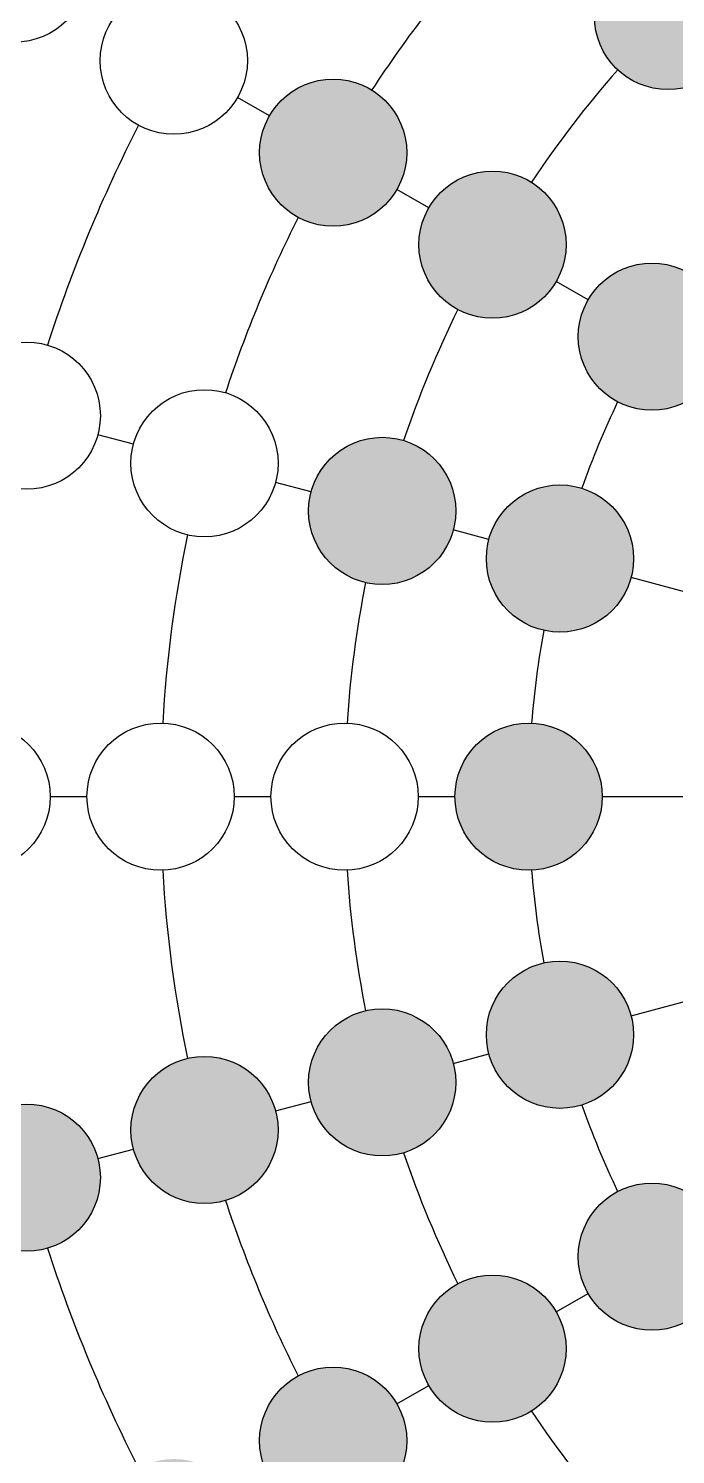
# Model space of a CAD drawing. Header units: inches. Extents: x 53 to 275, y 28 to 179.
# Drawn here: x 186.44 to 190.83, y 42.78 to 52.46 of the extents above; entities that cross this region are included whole.
import ezdxf

# ---------------------------------------------------------------- set-up
doc = ezdxf.new("R2010")
doc.units = ezdxf.units.IN
doc.header["$MEASUREMENT"] = 0

msp = doc.modelspace()

# ---------------------------------------------------------------- hatches: boundary and pattern name
h = msp.add_hatch(color=4)
h.set_gradient(color1=(242, 238, 13), color2=(243, 240, 32), one_color=1, tint=0.54)
h.paths.add_polyline_path([(191.1707, 50.3713, 1), (190.1707, 50.3713, 1)])
h.paths.add_polyline_path([(190.0881, 50.9963, 1), (189.0881, 50.9963, 1)])
h.paths.add_polyline_path([(189.0056, 51.6213, 1), (188.0056, 51.6213, 1)])
h.paths.add_polyline_path([(192.1639, 51.6657, 1), (191.1639, 51.6657, 1)])
h.paths.add_polyline_path([(191.28, 52.5496, 1), (190.28, 52.5496, 1)])
h.paths.add_polyline_path([(193.4583, 52.659, 1), (192.4583, 52.659, 1)])
h.paths.add_polyline_path([(190.5463, 48.8639, 1), (189.5463, 48.8639, 1)])
h.paths.add_polyline_path([(189.3389, 49.1875, 1), (188.3389, 49.1875, 1)])
h.paths.add_polyline_path([(190.3333, 47.2463, 1), (189.3333, 47.2463, 1)])
h = msp.add_hatch(color=4)
h.set_gradient(color1=(242, 238, 13), color2=(243, 240, 32), one_color=1, tint=0.54)
h.paths.add_polyline_path([(183.5929, 39.7463, 1), (182.5929, 39.7463, 1)])
h.paths.add_polyline_path([(184.6755, 40.3713, 1), (183.6755, 40.3713, 1)])
h.paths.add_polyline_path([(185.758, 40.9963, 1), (184.758, 40.9963, 1)])
h.paths.add_polyline_path([(186.8405, 41.6213, 1), (185.8405, 41.6213, 1)])
h.paths.add_polyline_path([(187.9231, 42.2463, 1), (186.9231, 42.2463, 1)])
h.paths.add_polyline_path([(189.0056, 42.8713, 1), (188.0056, 42.8713, 1)])
h.paths.add_polyline_path([(190.0881, 43.4963, 1), (189.0881, 43.4963, 1)])
h.paths.add_polyline_path([(191.1707, 44.1213, 1), (190.1707, 44.1213, 1)])
h.paths.add_polyline_path([(192.1639, 42.8269, 1), (191.1639, 42.8269, 1)])
h.paths.add_polyline_path([(191.28, 41.943, 1), (190.28, 41.943, 1)])
h.paths.add_polyline_path([(190.3961, 41.0591, 1), (189.3961, 41.0591, 1)])
h.paths.add_polyline_path([(189.5122, 40.1753, 1), (188.5122, 40.1753, 1)])
h.paths.add_polyline_path([(188.6284, 39.2914, 1), (187.6284, 39.2914, 1)])
h.paths.add_polyline_path([(187.7445, 38.4075, 1), (186.7445, 38.4075, 1)])
h.paths.add_polyline_path([(190.5463, 45.6287, 1), (189.5463, 45.6287, 1)])
h.paths.add_polyline_path([(189.3389, 45.3052, 1), (188.3389, 45.3052, 1)])
h.paths.add_polyline_path([(188.1315, 44.9817, 1), (187.1315, 44.9817, 1)])
h.paths.add_polyline_path([(186.9241, 44.6581, 1), (185.9241, 44.6581, 1)])
h.paths.add_polyline_path([(185.7166, 44.3346, 1), (184.7166, 44.3346, 1)])
h.paths.add_polyline_path([(184.5092, 44.0111, 1), (183.5092, 44.0111, 1)])

# ---------------------------------------------------------------- linework, layer by layer
at = {"lineweight": 30}
for p, q in [((188.0726, 51.8713), (187.8561, 51.9963)), ((189.1551, 51.2463), (188.9386, 51.3713)), ((190.2376, 50.6213), (190.0211, 50.7463)), ((187.1485, 49.6404), (186.907, 49.7051)), ((188.3559, 49.3169), (188.1144, 49.3816)), ((189.5633, 48.9934), (189.3218, 49.0581)), ((191.7366, 48.411), (190.5292, 48.7345)), ((186.5833, 47.2463), (186.8333, 47.2463)), ((187.8333, 47.2463), (188.0833, 47.2463)), ((189.0833, 47.2463), (189.3333, 47.2463)), ((190.3333, 47.2463), (191.5833, 47.2463)), ((190.5292, 45.7581), (191.7366, 46.0816)), ((189.3218, 45.4346), (189.5633, 45.4993)), ((188.1144, 45.1111), (188.3559, 45.1758)), ((186.907, 44.7875), (187.1485, 44.8522)), ((190.0211, 43.7463), (190.2376, 43.8713)), ((188.9386, 43.1213), (189.1551, 43.2463))]:
    msp.add_line(p, q, dxfattribs=at)
at = {"color": 4}
for centre in [(186.3405, 52.8713), (190.78, 52.5496), (187.4231, 52.2463), (188.5056, 51.6213), (189.5881, 50.9963), (190.6707, 50.3713), (186.4241, 49.8345), (187.6315, 49.511), (188.8389, 49.1875), (190.0463, 48.8639), (186.0833, 47.2463), (187.3333, 47.2463), (188.5833, 47.2463), (189.8333, 47.2463), (190.0463, 45.6287), (188.8389, 45.3052), (187.6315, 44.9817), (186.4241, 44.6581), (190.6707, 44.1213), (189.5881, 43.4963), (188.5056, 42.8713)]:
    msp.add_circle(centre, 0.5, dxfattribs=at)
at = {"lineweight": 30}
for radius, start, end in [(8.75, 138.27449, 146.72551), (7.5, 138.82043, 146.17957), (10, 152.86509, 162.13491), (8.75, 153.27449, 161.72551), (7.5, 153.82043, 161.17957), (6.25, 154.58489, 160.41511), (8.75, 168.27449, 176.72551), (7.5, 168.82043, 176.17957), (6.25, 169.58489, 175.41511), (8.75, 183.27449, 191.72551), (7.5, 183.82043, 191.17957), (6.25, 184.58489, 190.41511), (6.25, 199.58489, 205.41511), (7.5, 198.82043, 206.17957), (8.75, 198.27449, 206.72551), (10, 197.86509, 207.13491), (7.5, 213.82043, 221.17957)]:
    msp.add_arc((196.0833, 47.2463), radius, start, end, dxfattribs=at)

doc.saveas('drawing.dxf')
